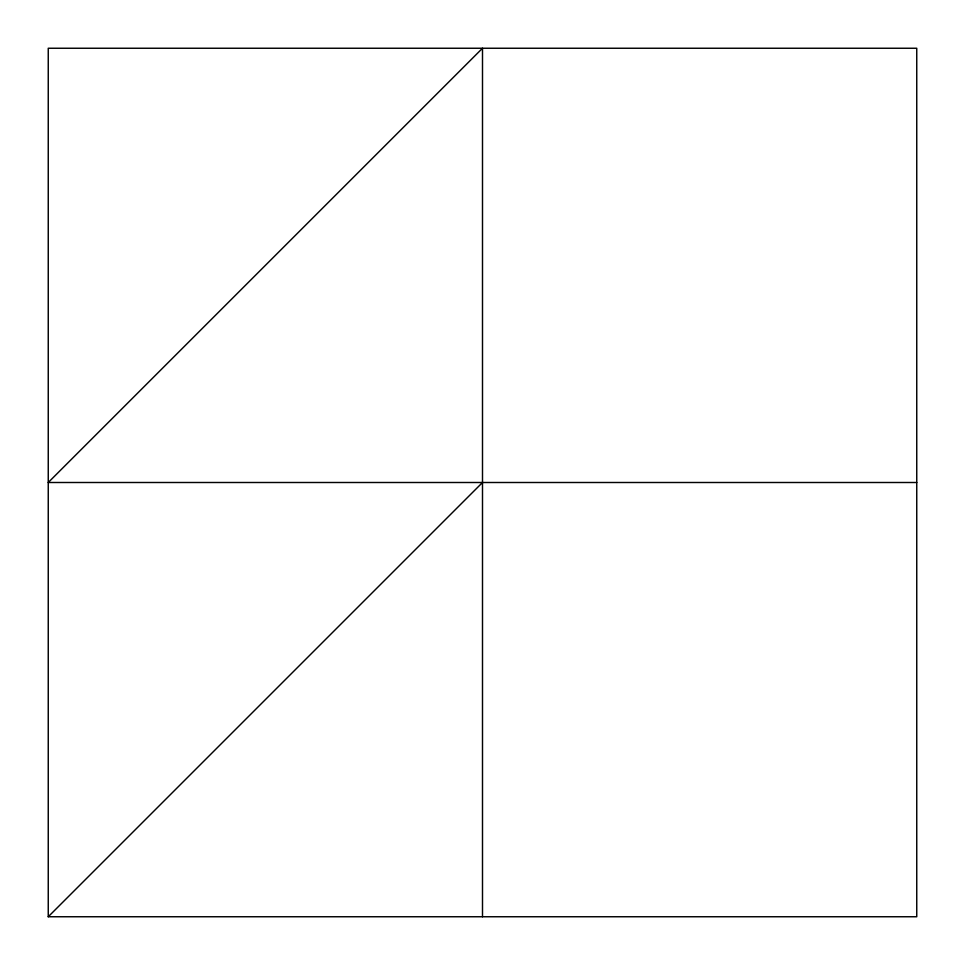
<?xml version="1.0" encoding="UTF-8"?>
<svg xmlns="http://www.w3.org/2000/svg" width="965" height="965" viewBox="0 0 965 965"><rect width="100%" height="100%" fill="white"/><g stroke="black" fill="none" stroke-linecap="round" stroke-linejoin="round"><path stroke-width="1.45" d="M48.25 916.75L48.25 48.25L916.75 48.25L916.75 916.75L48.25 916.75L482.5 482.5M916.75 482.5L48.25 482.5L482.5 48.25L482.5 916.75"/></g></svg>
